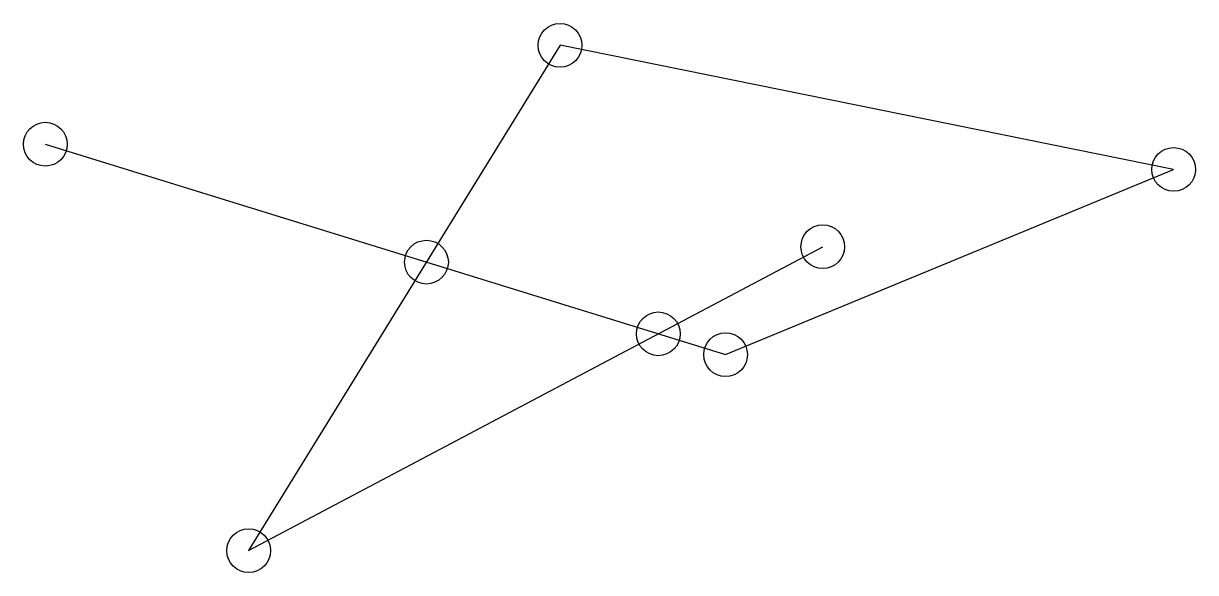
# Model space of a CAD drawing. Header units: millimetres. Extents: x 1381 to 2988, y 1313 to 2066.
import ezdxf

# ---------------------------------------------------------------- set-up
doc = ezdxf.new("R2010")
doc.units = ezdxf.units.MM

msp = doc.modelspace()

# ---------------------------------------------------------------- linework, layer by layer
for p, q in [((2116.8, 2036), (1689.9, 1343.1)), ((2958.2, 1865.8), (2116.8, 2036)), ((1411.1, 1900.4), (2343.8, 1611.9)), ((2343.8, 1611.9), (2958.2, 1865.8)), ((1689.9, 1343.1), (2477.1, 1759.8))]:
    msp.add_line(p, q)
for centre in [(2116.8, 2036), (1411.1, 1900.4), (2958.2, 1865.8), (2477.1, 1759.8), (1933.7, 1738.7), (2251.5, 1640.4), (2343.8, 1611.9), (1689.9, 1343.1)]:
    msp.add_circle(centre, 30)

doc.saveas('drawing.dxf')
